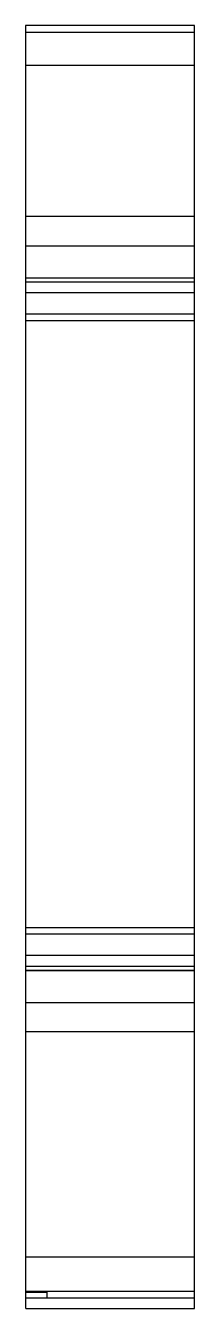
# Model space of a CAD drawing. Header units: millimetres. Extents: x -7.9 to 0, y 0 to 60.
import ezdxf

# ---------------------------------------------------------------- set-up
doc = ezdxf.new("R2010")
doc.units = ezdxf.units.MM

msp = doc.modelspace()

# ---------------------------------------------------------------- linework, layer by layer
at = {"color": 7, "linetype": 'Continuous', "lineweight": 25}
for p, q in [((0, 60), (-7.904, 60)), ((-7.9, 59.7), (0, 59.7)), ((-7.9, 0), (-7.9, 59.7)), ((0, 0), (0, 60)), ((-7.9, 58.147), (0, 58.147)), ((-7.9, 51.09), (0, 51.09)), ((-7.9, 49.697), (0, 49.697)), ((-7.9, 48.2), (0, 48.2)), ((-7.9, 48.2), (0, 48.2)), ((0, 48), (-7.9, 48)), ((0, 47.5), (-7.9, 47.5)), ((0, 46.5), (-7.9, 46.5)), ((0, 46.2), (-7.9, 46.2)), ((0, 17.8), (-7.9, 17.8)), ((0, 17.5), (-7.9, 17.5)), ((0, 16.5), (-7.9, 16.5)), ((-7.9, 16), (0, 16)), ((0, 15.8), (-7.9, 15.8)), ((-7.9, 15.8), (0, 15.8)), ((-7.903, 15.155), (-7.9, 15.155)), ((-7.9, 14.303), (0, 14.303)), ((-7.9, 12.95), (0, 12.95)), ((-7.9, 2.416), (0, 2.416)), ((-7.9, 0.8), (0, 0.8)), ((-7.9, 0.751), (-6.9, 0.751)), ((-6.9, 0.486), (-6.9, 0.8)), ((-7.9, 0.486), (0, 0.486)), ((-7.9, 0), (0, 0))]:
    msp.add_line(p, q, dxfattribs=at)
msp.add_open_spline([(-7.9, 59.25), (-7.9, 59.275), (-7.9, 59.324), (-7.9, 59.396), (-7.9, 59.468), (-7.9, 59.56), (-7.9, 59.669), (-7.9, 59.783), (-7.9, 59.878), (-7.9, 59.947), (-7.9, 59.992), (-7.9, 59.997), (-7.9, 60)], degree=3, knots=[0, 0, 0, 0, 0.06278, 0.125002, 0.187279, 0.25022, 0.374908, 0.500149, 0.624927, 0.750078, 0.874801, 1, 1, 1, 1], dxfattribs=at)

doc.saveas('drawing.dxf')
